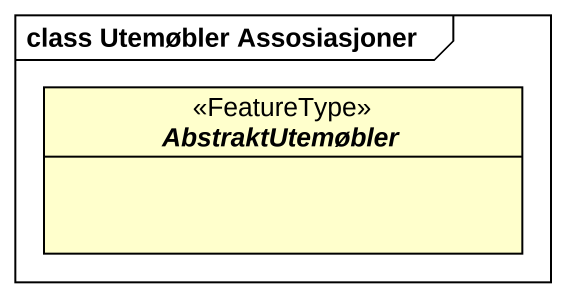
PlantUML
@startuml
mainframe class Utemøbler Assosiasjoner
hide circle
hide empty members
abstract class AbstraktUtemøbler <<FeatureType>>
@enduml
